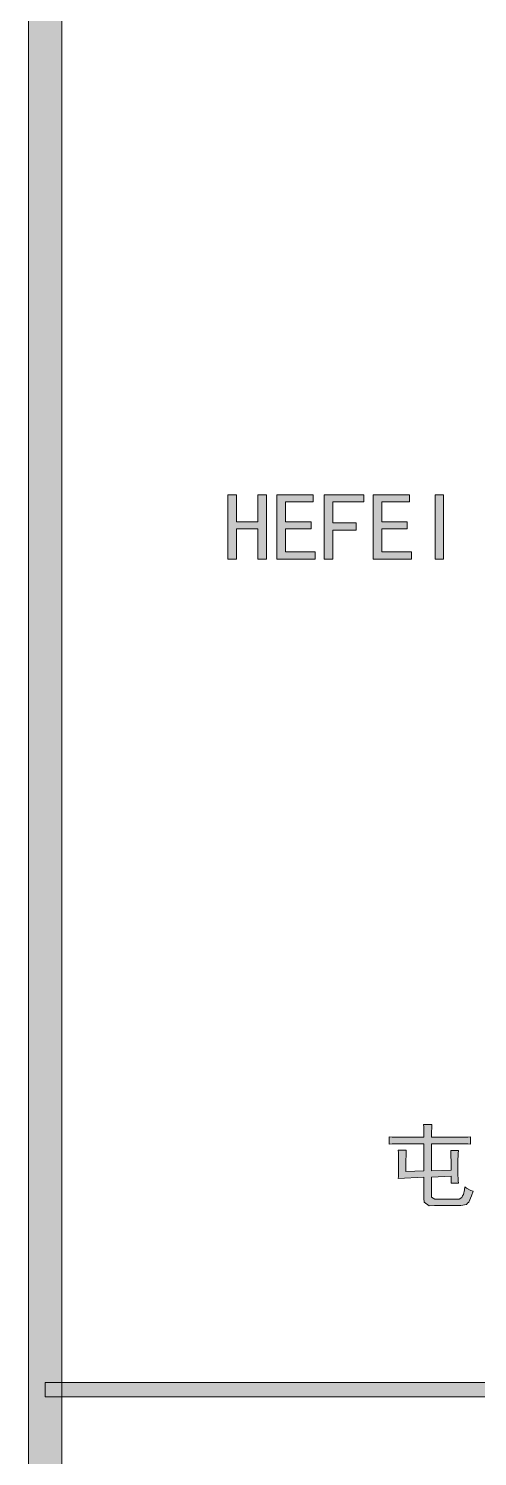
# Model space of a CAD drawing. Header units: millimetres. Extents: x 0 to 829, y 0 to 586.
# Drawn here: x 769.46 to 782.73, y 497.07 to 539.29 of the extents above; entities that cross this region are included whole.
import ezdxf

# ---------------------------------------------------------------- set-up
doc = ezdxf.new("R2010")
doc.units = ezdxf.units.MM

msp = doc.modelspace()

# ---------------------------------------------------------------- hatches: boundary and pattern name
h = msp.add_hatch(color=0)
h.dxf.hatch_style = 2
h.paths.add_polyline_path([(770.449028, 9.860139), (769.464778, 9.860139), (769.464778, 575.772139), (770.449028, 575.772139)])
h = msp.add_hatch(color=0)
h.dxf.hatch_style = 2
h.paths.add_polyline_path([(776.495639, 523.606889), (776.238111, 523.606889), (776.238111, 524.495889), (775.606639, 524.495889), (775.606639, 523.606889), (775.352639, 523.606889), (775.352639, 525.508361), (775.606639, 525.508361), (775.606639, 524.707556), (776.238111, 524.707556), (776.238111, 525.508361), (776.495639, 525.508361)])
h = msp.add_hatch(color=0)
h.dxf.hatch_style = 2
h.paths.add_polyline_path([(777.9385, 523.606889), (776.806083, 523.606889), (776.806083, 525.508361), (777.882056, 525.508361), (777.882056, 525.296694), (777.060083, 525.296694), (777.060083, 524.707556), (777.815028, 524.707556), (777.815028, 524.495889), (777.060083, 524.495889), (777.060083, 523.818556), (777.9385, 523.818556)])
h = msp.add_hatch(color=0)
h.dxf.hatch_style = 2
h.paths.add_polyline_path([(779.370778, 525.296694), (778.460611, 525.296694), (778.460611, 524.675806), (779.148528, 524.675806), (779.148528, 524.464139), (778.460611, 524.464139), (778.460611, 523.606889), (778.203083, 523.606889), (778.203083, 525.508361), (779.370778, 525.508361)])
h = msp.add_hatch(color=0)
h.dxf.hatch_style = 2
h.paths.add_polyline_path([(780.781889, 523.606889), (779.649472, 523.606889), (779.649472, 525.508361), (780.725444, 525.508361), (780.725444, 525.296694), (779.903472, 525.296694), (779.903472, 524.707556), (780.658417, 524.707556), (780.658417, 524.495889), (779.903472, 524.495889), (779.903472, 523.818556), (780.781889, 523.818556)])
h = msp.add_hatch(color=0)
h.dxf.hatch_style = 2
h.paths.add_polyline_path([(781.734389, 523.606889), (781.480389, 523.606889), (781.480389, 525.508361), (781.734389, 525.508361)])
h = msp.add_hatch(color=0)
h.dxf.hatch_style = 2
h.paths.add_polyline_path([(781.152306, 506.504222), (781.152306, 506.624167), (781.14525, 506.818194), (781.141722, 506.885222), (781.388667, 506.885222), (781.381611, 506.821722), (781.378083, 506.631222), (781.378083, 506.504222), (782.295306, 506.504222), (782.330583, 506.504222), (782.450528, 506.50775), (782.528139, 506.514806), (782.528139, 506.299611), (782.450528, 506.306667), (782.330583, 506.310194), (782.295306, 506.310194), (781.378083, 506.310194), (781.378083, 505.509389), (781.953111, 505.530556), (781.953111, 505.728111), (781.946056, 506.017389), (781.942528, 506.109111), (782.175361, 506.109111), (782.164778, 506.020917), (782.154194, 505.7775), (782.154194, 505.615222), (782.154194, 505.456472), (782.164778, 505.220111), (782.175361, 505.146028), (781.953111, 505.146028), (781.953111, 505.350639), (781.378083, 505.329472), (781.378083, 504.803833), (781.378083, 504.736806), (781.473333, 504.673306), (781.568583, 504.676833), (782.133028, 504.676833), (782.193, 504.676833), (782.274139, 504.722694), (782.295306, 504.768556), (782.316472, 504.814417), (782.348222, 504.948472), (782.358806, 505.040194), (782.411722, 504.997861), (782.535194, 504.934361), (782.60575, 504.913194), (782.559889, 504.768556), (782.482278, 504.588639), (782.443472, 504.553361), (782.408194, 504.518083), (782.242389, 504.486333), (782.111861, 504.486333), (781.46275, 504.486333), (781.311056, 504.479278), (781.155833, 504.585111), (781.152306, 504.698), (781.152306, 505.329472), (780.393833, 505.287139), (780.400889, 505.343583), (780.404417, 505.548194), (780.404417, 505.692833), (780.404417, 505.841), (780.400889, 506.052667), (780.393833, 506.119694), (780.630194, 506.119694), (780.623139, 506.052667), (780.619611, 505.738694), (780.619611, 505.488222), (781.152306, 505.509389), (781.152306, 506.310194), (780.489083, 506.310194), (780.393833, 506.310194), (780.213917, 506.306667), (780.125722, 506.299611), (780.125722, 506.514806), (780.213917, 506.50775), (780.393833, 506.504222), (780.489083, 506.504222)])
h = msp.add_hatch(color=0)
h.dxf.hatch_style = 2
h.paths.add_polyline_path([(819.294639, 499.254639), (819.294639, 498.827778), (769.958667, 498.827778), (769.958667, 499.254639)])

# ---------------------------------------------------------------- linework, layer by layer
at = {"color": 0, "lineweight": 0}
for points in [[(770.449028, 9.860139), (769.464778, 9.860139), (769.464778, 575.772139), (770.449028, 575.772139)], [(776.495639, 523.606889), (776.238111, 523.606889), (776.238111, 524.495889), (775.606639, 524.495889), (775.606639, 523.606889), (775.352639, 523.606889), (775.352639, 525.508361), (775.606639, 525.508361), (775.606639, 524.707556), (776.238111, 524.707556), (776.238111, 525.508361), (776.495639, 525.508361)], [(777.9385, 523.606889), (776.806083, 523.606889), (776.806083, 525.508361), (777.882056, 525.508361), (777.882056, 525.296694), (777.060083, 525.296694), (777.060083, 524.707556), (777.815028, 524.707556), (777.815028, 524.495889), (777.060083, 524.495889), (777.060083, 523.818556), (777.9385, 523.818556)], [(779.370778, 525.296694), (778.460611, 525.296694), (778.460611, 524.675806), (779.148528, 524.675806), (779.148528, 524.464139), (778.460611, 524.464139), (778.460611, 523.606889), (778.203083, 523.606889), (778.203083, 525.508361), (779.370778, 525.508361)], [(780.781889, 523.606889), (779.649472, 523.606889), (779.649472, 525.508361), (780.725444, 525.508361), (780.725444, 525.296694), (779.903472, 525.296694), (779.903472, 524.707556), (780.658417, 524.707556), (780.658417, 524.495889), (779.903472, 524.495889), (779.903472, 523.818556), (780.781889, 523.818556)], [(781.734389, 523.606889), (781.480389, 523.606889), (781.480389, 525.508361), (781.734389, 525.508361)], [(781.152306, 506.504222), (781.152306, 506.624167), (781.14525, 506.818194), (781.141722, 506.885222), (781.388667, 506.885222), (781.381611, 506.821722), (781.378083, 506.631222), (781.378083, 506.504222), (782.295306, 506.504222), (782.330583, 506.504222), (782.450528, 506.50775), (782.528139, 506.514806), (782.528139, 506.299611), (782.450528, 506.306667), (782.330583, 506.310194), (782.295306, 506.310194), (781.378083, 506.310194), (781.378083, 505.509389), (781.953111, 505.530556), (781.953111, 505.728111), (781.946056, 506.017389), (781.942528, 506.109111), (782.175361, 506.109111), (782.164778, 506.020917), (782.154194, 505.7775), (782.154194, 505.615222), (782.154194, 505.456472), (782.164778, 505.220111), (782.175361, 505.146028), (781.953111, 505.146028), (781.953111, 505.350639), (781.378083, 505.329472), (781.378083, 504.803833), (781.378083, 504.736806), (781.473333, 504.673306), (781.568583, 504.676833), (782.133028, 504.676833), (782.193, 504.676833), (782.274139, 504.722694), (782.295306, 504.768556), (782.316472, 504.814417), (782.348222, 504.948472), (782.358806, 505.040194), (782.411722, 504.997861), (782.535194, 504.934361), (782.60575, 504.913194), (782.559889, 504.768556), (782.482278, 504.588639), (782.443472, 504.553361), (782.408194, 504.518083), (782.242389, 504.486333), (782.111861, 504.486333), (781.46275, 504.486333), (781.311056, 504.479278), (781.155833, 504.585111), (781.152306, 504.698), (781.152306, 505.329472), (780.393833, 505.287139), (780.400889, 505.343583), (780.404417, 505.548194), (780.404417, 505.692833), (780.404417, 505.841), (780.400889, 506.052667), (780.393833, 506.119694), (780.630194, 506.119694), (780.623139, 506.052667), (780.619611, 505.738694), (780.619611, 505.488222), (781.152306, 505.509389), (781.152306, 506.310194), (780.489083, 506.310194), (780.393833, 506.310194), (780.213917, 506.306667), (780.125722, 506.299611), (780.125722, 506.514806), (780.213917, 506.50775), (780.393833, 506.504222), (780.489083, 506.504222)], [(819.294639, 499.254639), (819.294639, 498.827778), (769.958667, 498.827778), (769.958667, 499.254639)]]:
    msp.add_lwpolyline(points, close=True, dxfattribs=at)

doc.saveas('drawing.dxf')
